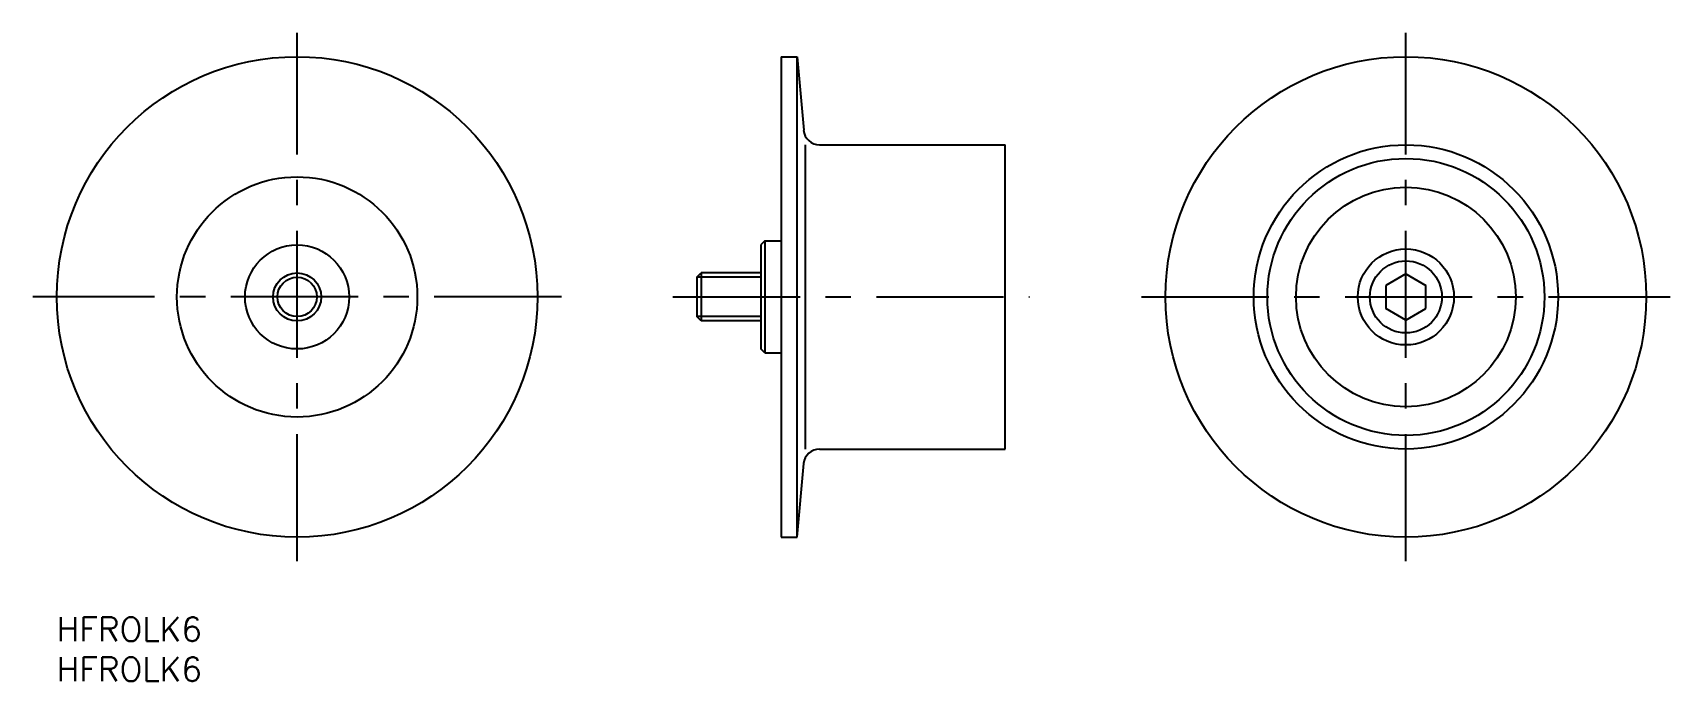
# Model space of a CAD drawing. Extents: x -3 to 201, y -8 to 73.
import ezdxf

# ---------------------------------------------------------------- set-up
doc = ezdxf.new("R2010")
doc.units = 0
doc.header["$LTSCALE"] = 0.5
doc.linetypes.add('CENTER', pattern=[50.8, 31.75, -6.35, 6.35, -6.35])
for name, color, linetype in [('MSM_CENTER', 1, 'CENTER'), ('MSM_CONTINUOUS', 7, 'CONTINUOUS'), ('MSM_NARROW', 5, 'CONTINUOUS'), ('MSM_PART_NUMBER', 7, 'CONTINUOUS')]:
    doc.layers.add(name, color=color, linetype=linetype)
doc.styles.get("Standard").update_dxf_attribs({"font": 'txt.shx', "height": 3, "bigfont": 'bigfont.shx'})

# ---------------------------------------------------------------- blocks, each defined once
blk = doc.blocks.new('*U2')
at = {"layer": 'MSM_PART_NUMBER'}
blk.add_text('HFROLK6', height=3, dxfattribs=at).set_placement((0, -3))
blk = doc.blocks.new('*U3')
at = {"layer": 'MSM_PART_NUMBER'}
blk.add_text('HFROLK6', height=3, dxfattribs=at).set_placement((0, -8))

msp = doc.modelspace()

# ---------------------------------------------------------------- linework, layer by layer
at = {"layer": 'MSM_CENTER'}
for p, q in [((30, 7), (30, 73)), ((168.4, 7), (168.4, 73)), ((63, 40), (-3, 40)), ((76.9, 40), (121.4, 40)), ((135.4, 40), (201.4, 40))]:
    msp.add_line(p, q, dxfattribs=at)
at = {"layer": 'MSM_CONTINUOUS'}
for p, q in [((90.4, 70), (90.4, 10)), ((90.4, 70), (92.4, 70)), ((92.4, 70), (93.23, 60.82)), ((92.4, 10), (92.4, 70)), ((95.22, 59), (118.4, 59)), ((118.4, 21), (118.4, 59)), ((88.4, 47), (87.9, 46.5)), ((87.9, 46.5), (87.9, 33.5)), ((88.4, 47), (90.4, 47)), ((88.4, 47), (88.4, 33)), ((79.9, 42.46), (80.44, 43)), ((80.44, 43), (80.44, 37)), ((87.9, 43), (80.44, 43)), ((79.9, 42.46), (79.9, 37.54)), ((168.4, 42.89), (165.9, 41.44)), ((165.9, 41.44), (165.9, 38.56)), ((168.4, 42.89), (170.9, 41.44)), ((170.9, 38.56), (170.9, 41.44)), ((80.44, 37), (79.9, 37.54)), ((87.9, 37), (80.44, 37)), ((168.4, 37.11), (165.9, 38.56)), ((168.4, 37.11), (170.9, 38.56)), ((88.4, 33), (87.9, 33.5)), ((88.4, 33), (90.4, 33)), ((95.22, 21), (118.4, 21)), ((92.4, 10), (93.23, 19.18)), ((90.4, 10), (92.4, 10))]:
    msp.add_line(p, q, dxfattribs=at)
for centre, radius in [((30, 40), 30), ((168.4, 40), 30), ((168.4, 40), 19), ((168.4, 40), 17.29), ((30, 40), 15), ((168.4, 40), 13.71), ((30, 40), 6.5), ((168.4, 40), 6), ((30, 40), 3), ((168.4, 40), 4.5)]:
    msp.add_circle(centre, radius, dxfattribs=at)
for centre, start, end in [((95.22, 61), 185.1944, 270), ((95.22, 19), 90, 174.8056)]:
    msp.add_arc(centre, 2, start, end, dxfattribs=at)
at = {"layer": 'MSM_NARROW'}
for p, q in [((93.4, 59), (93.4, 21)), ((87.9, 42.46), (79.9, 42.46)), ((87.9, 37.54), (79.9, 37.54))]:
    msp.add_line(p, q, dxfattribs=at)
msp.add_circle((30, 40), 2.46, dxfattribs=at)

# ---------------------------------------------------------------- block references
at = {"layer": 'MSM_CONTINUOUS'}
for name in ['*U2', '*U3']:
    msp.add_blockref(name, (0, 0), dxfattribs=at)

doc.saveas('drawing.dxf')
